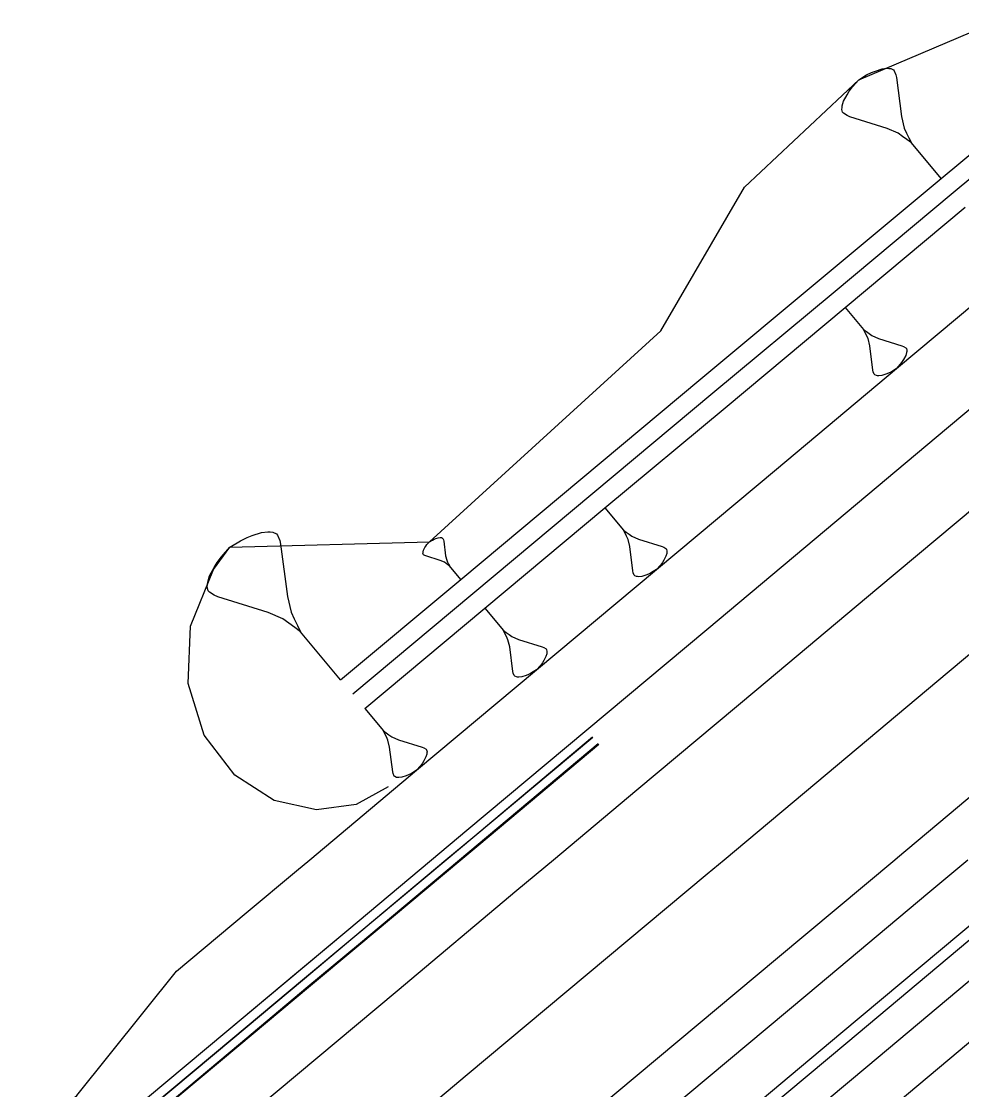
# Model space of a CAD drawing. Extents: x 386614 to 387594, y 803230 to 804419.
# Drawn here: x 386900 to 386930.08, y 803492.62 to 803526.8 of the extents above; entities that cross this region are included whole.
import ezdxf

# ---------------------------------------------------------------- set-up
doc = ezdxf.new("R2010")
doc.units = 0
doc.layers.get('0').update_dxf_attribs({"linetype": 'CONTINUOUS'})

msp = doc.modelspace()

# ---------------------------------------------------------------- linework, layer by layer
at = {"color": 7}
for p, q in [((386927.1675, 803525.1589), (386927.292, 803525.2079)), ((386927.292, 803525.2079), (386927.5085, 803525.2788)), ((386927.5085, 803525.2788), (386927.6602, 803525.2954)), ((386927.6602, 803525.2954), (386927.7198, 803525.2902)), ((386927.7198, 803525.2902), (386927.7794, 803525.2849)), ((386927.7794, 803525.2849), (386927.8661, 803525.2472)), ((386927.8661, 803525.2472), (386927.8933, 803525.2147)), ((386927.8933, 803525.2147), (386927.9423, 803525.0902)), ((386926.5565, 803524.7025), (386926.7564, 803524.925)), ((386926.7564, 803524.925), (386927.0106, 803525.0827)), ((386927.0106, 803525.0827), (386927.1675, 803525.1589)), ((386927.9423, 803525.0902), (386927.9642, 803524.9982)), ((386927.9642, 803524.9982), (386928.1241, 803523.7527)), ((386926.3837, 803524.4475), (386926.4539, 803524.5614)), ((386926.4539, 803524.5614), (386926.5565, 803524.7025)), ((386926.2329, 803524.1004), (386926.2759, 803524.2468)), ((386926.2759, 803524.2468), (386926.3837, 803524.4475)), ((386926.2223, 803523.9812), (386926.2276, 803524.0408)), ((386926.2442, 803523.8892), (386926.2223, 803523.9812)), ((386926.2276, 803524.0408), (386926.2329, 803524.1004)), ((386926.2713, 803523.8568), (386926.2442, 803523.8892)), ((386926.3853, 803523.7866), (386926.2713, 803523.8568)), ((386926.472, 803523.7489), (386926.3853, 803523.7866)), ((386927.67, 803523.3725), (386926.472, 803523.7489)), ((386928.1241, 803523.7527), (386928.2117, 803523.3846)), ((386928.017, 803523.2216), (386927.67, 803523.3725)), ((386928.1581, 803523.119), (386928.017, 803523.2216)), ((386928.2117, 803523.3846), (386928.2879, 803523.2276)), ((386928.2879, 803523.2276), (386928.3641, 803523.0707)), ((386928.2992, 803523.0164), (386928.1581, 803523.119)), ((386928.4403, 803522.9138), (386928.2992, 803523.0164)), ((386928.3641, 803523.0707), (386928.4403, 803522.9138)), ((386929.3908, 803521.7785), (386928.4403, 803522.9138)), ((386926.3235, 803517.6534), (386926.9147, 803516.9473)), ((386926.9147, 803516.9473), (386927.0024, 803516.8834)), ((386926.9621, 803516.8497), (386926.9147, 803516.9473)), ((386927.0095, 803516.7521), (386926.9621, 803516.8497)), ((386927.0024, 803516.8834), (386927.0902, 803516.8196)), ((386927.0569, 803516.6545), (386927.0095, 803516.7521)), ((386927.1113, 803516.4255), (386927.0569, 803516.6545)), ((386927.0902, 803516.8196), (386927.1779, 803516.7558)), ((386927.1779, 803516.7558), (386927.3937, 803516.662)), ((386927.3937, 803516.662), (386928.1388, 803516.4279)), ((386927.2108, 803515.6508), (386927.1113, 803516.4255)), ((386928.1388, 803516.4279), (386928.1928, 803516.4044)), ((386928.1928, 803516.4044), (386928.2637, 803516.3608)), ((386928.2637, 803516.3608), (386928.2805, 803516.3406)), ((386928.2805, 803516.3406), (386928.2942, 803516.2834)), ((386928.1938, 803515.9934), (386928.1501, 803515.9225)), ((386928.2608, 803516.1182), (386928.1938, 803515.9934)), ((386928.2876, 803516.2092), (386928.2608, 803516.1182)), ((386928.2909, 803516.2463), (386928.2876, 803516.2092)), ((386928.2942, 803516.2834), (386928.2909, 803516.2463)), ((386927.2244, 803515.5936), (386927.2108, 803515.6508)), ((386927.962, 803515.6964), (386927.8039, 803515.5983)), ((386928.0863, 803515.8348), (386927.962, 803515.6964)), ((386928.1501, 803515.9225), (386928.0863, 803515.8348)), ((386927.2549, 803515.5162), (386927.2244, 803515.5936)), ((386927.2718, 803515.496), (386927.2549, 803515.5162)), ((386927.3257, 803515.4726), (386927.2718, 803515.496)), ((386927.3628, 803515.4693), (386927.3257, 803515.4726)), ((386927.3999, 803515.466), (386927.3628, 803515.4693)), ((386927.4942, 803515.4763), (386927.3999, 803515.466)), ((386927.6288, 803515.5204), (386927.4942, 803515.4763)), ((386927.7063, 803515.5509), (386927.6288, 803515.5204)), ((386927.8039, 803515.5983), (386927.7063, 803515.5509)), ((386918.648, 803511.2434), (386919.2421, 803510.5338)), ((386919.2898, 803510.4357), (386919.2421, 803510.5338)), ((386919.2421, 803510.5338), (386919.3303, 803510.4697)), ((386906.6594, 803509.9851), (386907.0013, 803510.1971)), ((386907.0013, 803510.1971), (386907.2123, 803510.2996)), ((386907.2123, 803510.2996), (386907.3797, 803510.3655)), ((386907.3797, 803510.3655), (386907.6709, 803510.4609)), ((386907.6709, 803510.4609), (386907.8748, 803510.4832)), ((386907.8748, 803510.4832), (386907.9549, 803510.4761)), ((386907.9549, 803510.4761), (386908.0351, 803510.469)), ((386908.0351, 803510.469), (386908.1518, 803510.4183)), ((386908.1518, 803510.4183), (386908.1883, 803510.3747)), ((386908.1883, 803510.3747), (386908.2542, 803510.2073)), ((386908.2542, 803510.2073), (386908.2837, 803510.0835)), ((386912.9607, 803510.0719), (386913.0368, 803510.1566)), ((386913.0368, 803510.1566), (386913.1336, 803510.2167)), ((386913.1336, 803510.2167), (386913.1934, 803510.2457)), ((386913.1934, 803510.2457), (386913.2408, 803510.2643)), ((386913.2408, 803510.2643), (386913.3232, 803510.2914)), ((386913.3232, 803510.2914), (386913.381, 803510.2977)), ((386913.381, 803510.2977), (386913.4037, 803510.2957)), ((386913.4037, 803510.2957), (386913.4264, 803510.2937)), ((386913.4264, 803510.2937), (386913.4594, 803510.2793)), ((386913.4594, 803510.2793), (386913.4697, 803510.2669)), ((386913.4697, 803510.2669), (386913.4884, 803510.2195)), ((386913.4884, 803510.2195), (386913.4967, 803510.1845)), ((386913.4967, 803510.1845), (386913.5576, 803509.7102)), ((386919.3374, 803510.3377), (386919.2898, 803510.4357)), ((386919.3303, 803510.4697), (386919.4185, 803510.4056)), ((386919.385, 803510.2396), (386919.3374, 803510.3377)), ((386919.4397, 803510.0095), (386919.385, 803510.2396)), ((386919.4185, 803510.4056), (386919.5067, 803510.3415)), ((386919.5067, 803510.3415), (386919.7235, 803510.2472)), ((386919.7235, 803510.2472), (386920.4723, 803510.0119)), ((386906.3905, 803509.6858), (386906.6594, 803509.9851)), ((386908.2837, 803510.0835), (386908.4988, 803508.4085)), ((386912.8335, 803509.7973), (386912.8355, 803509.82)), ((386912.8355, 803509.82), (386912.8375, 803509.8426)), ((386912.8375, 803509.8426), (386912.8539, 803509.8984)), ((386912.8539, 803509.8984), (386912.8949, 803509.9748)), ((386912.8949, 803509.9748), (386912.9217, 803510.0182)), ((386912.9217, 803510.0182), (386912.9607, 803510.0719)), ((386919.5397, 803509.2311), (386919.4397, 803510.0095)), ((386920.4723, 803510.0119), (386920.5265, 803509.9883)), ((386920.5265, 803509.9883), (386920.5977, 803509.9445)), ((386920.5977, 803509.9445), (386920.6147, 803509.9242)), ((386920.6147, 803509.9242), (386920.6284, 803509.8667)), ((386920.6251, 803509.8294), (386920.6218, 803509.7922)), ((386920.6284, 803509.8667), (386920.6251, 803509.8294)), ((386906.1582, 803509.3428), (386906.2526, 803509.496)), ((386906.2526, 803509.496), (386906.3905, 803509.6858)), ((386912.8418, 803509.7622), (386912.8335, 803509.7973)), ((386912.8521, 803509.7499), (386912.8418, 803509.7622)), ((386912.8955, 803509.7232), (386912.8521, 803509.7499)), ((386912.9286, 803509.7088), (386912.8955, 803509.7232)), ((386913.3847, 803509.5655), (386912.9286, 803509.7088)), ((386913.5169, 803509.508), (386913.3847, 803509.5655)), ((386913.5706, 803509.4689), (386913.5169, 803509.508)), ((386913.5576, 803509.7102), (386913.591, 803509.5701)), ((386913.591, 803509.5701), (386913.62, 803509.5103)), ((386913.62, 803509.5103), (386913.649, 803509.4506)), ((386920.4836, 803509.5041), (386920.4195, 803509.4159)), ((386920.5275, 803509.5753), (386920.4836, 803509.5041)), ((386920.5949, 803509.7007), (386920.5275, 803509.5753)), ((386920.6218, 803509.7922), (386920.5949, 803509.7007)), ((386906.0132, 803509.073), (386906.1582, 803509.3428)), ((386913.6243, 803509.4299), (386913.5706, 803509.4689)), ((386913.678, 803509.3908), (386913.6243, 803509.4299)), ((386913.649, 803509.4506), (386913.678, 803509.3908)), ((386914.04, 803508.9585), (386913.678, 803509.3908)), ((386919.5534, 803509.1735), (386919.5397, 803509.2311)), ((386919.584, 803509.0958), (386919.5534, 803509.1735)), ((386920.1357, 803509.1783), (386920.0376, 803509.1307)), ((386920.2946, 803509.2768), (386920.1357, 803509.1783)), ((386920.4195, 803509.4159), (386920.2946, 803509.2768)), ((386905.9411, 803508.7159), (386905.9482, 803508.796)), ((386905.9482, 803508.796), (386905.9553, 803508.8761)), ((386905.9553, 803508.8761), (386906.0132, 803509.073)), ((386919.601, 803509.0755), (386919.584, 803509.0958)), ((386919.6552, 803509.0519), (386919.601, 803509.0755)), ((386919.6925, 803509.0486), (386919.6552, 803509.0519)), ((386919.7297, 803509.0453), (386919.6925, 803509.0486)), ((386919.8245, 803509.0557), (386919.7297, 803509.0453)), ((386919.9598, 803509.1), (386919.8245, 803509.0557)), ((386920.0376, 803509.1307), (386919.9598, 803509.1)), ((386905.9706, 803508.5921), (386905.9411, 803508.7159)), ((386906.0071, 803508.5485), (386905.9706, 803508.5921)), ((386906.1603, 803508.4541), (386906.0071, 803508.5485)), ((386906.2769, 803508.4034), (386906.1603, 803508.4541)), ((386907.888, 803507.8972), (386906.2769, 803508.4034)), ((386908.4988, 803508.4085), (386908.6165, 803507.9134)), ((386908.3547, 803507.6943), (386907.888, 803507.8972)), ((386908.6165, 803507.9134), (386908.719, 803507.7024)), ((386914.8103, 803508.0384), (386915.4059, 803507.3271)), ((386908.5445, 803507.5563), (386908.3547, 803507.6943)), ((386908.7342, 803507.4183), (386908.5445, 803507.5563)), ((386908.719, 803507.7024), (386908.8214, 803507.4914)), ((386908.8214, 803507.4914), (386908.9239, 803507.2804)), ((386908.9239, 803507.2804), (386908.7342, 803507.4183)), ((386910.2023, 803505.7535), (386908.9239, 803507.2804)), ((386915.4059, 803507.3271), (386915.4943, 803507.2628)), ((386915.4536, 803507.2288), (386915.4059, 803507.3271)), ((386915.5013, 803507.1305), (386915.4536, 803507.2288)), ((386915.4943, 803507.2628), (386915.5826, 803507.1985)), ((386915.5491, 803507.0322), (386915.5013, 803507.1305)), ((386915.5826, 803507.1985), (386915.671, 803507.1343)), ((386915.671, 803507.1343), (386915.8884, 803507.0397)), ((386915.6039, 803506.8015), (386915.5491, 803507.0322)), ((386915.7041, 803506.0212), (386915.6039, 803506.8015)), ((386915.8884, 803507.0397), (386916.639, 803506.8039)), ((386916.639, 803506.8039), (386916.6934, 803506.7803)), ((386916.6934, 803506.7803), (386916.7647, 803506.7363)), ((386916.7619, 803506.492), (386916.6943, 803506.3662)), ((386916.7888, 803506.5837), (386916.7619, 803506.492)), ((386916.7647, 803506.7363), (386916.7818, 803506.716)), ((386916.7818, 803506.716), (386916.7955, 803506.6583)), ((386916.7922, 803506.621), (386916.7888, 803506.5837)), ((386916.7955, 803506.6583), (386916.7922, 803506.621)), ((386916.4608, 803506.067), (386916.3016, 803505.9683)), ((386916.5861, 803506.2065), (386916.4608, 803506.067)), ((386916.6504, 803506.2949), (386916.5861, 803506.2065)), ((386916.6943, 803506.3662), (386916.6504, 803506.2949)), ((386915.7178, 803505.9635), (386915.7041, 803506.0212)), ((386915.7486, 803505.8855), (386915.7178, 803505.9635)), ((386915.7656, 803505.8652), (386915.7486, 803505.8855)), ((386915.8199, 803505.8416), (386915.7656, 803505.8652)), ((386915.8573, 803505.8383), (386915.8199, 803505.8416)), ((386915.8946, 803505.835), (386915.8573, 803505.8383)), ((386915.9896, 803505.8454), (386915.8946, 803505.835)), ((386916.1253, 803505.8898), (386915.9896, 803505.8454)), ((386916.2033, 803505.9205), (386916.1253, 803505.8898)), ((386916.3016, 803505.9683), (386916.2033, 803505.9205)), ((386910.9726, 803504.8334), (386911.5696, 803504.1204)), ((386911.5696, 803504.1204), (386911.6582, 803504.0559)), ((386911.6175, 803504.0218), (386911.5696, 803504.1204)), ((386911.6653, 803503.9233), (386911.6175, 803504.0218)), ((386911.6582, 803504.0559), (386911.7468, 803503.9915)), ((386911.7132, 803503.8247), (386911.6653, 803503.9233)), ((386911.7681, 803503.5935), (386911.7132, 803503.8247)), ((386911.7468, 803503.9915), (386911.8354, 803503.9271)), ((386911.8354, 803503.9271), (386912.0533, 803503.8323)), ((386912.0533, 803503.8323), (386912.8057, 803503.5959)), ((386911.8686, 803502.8113), (386911.7681, 803503.5935)), ((386912.8057, 803503.5959), (386912.8602, 803503.5722)), ((386912.8602, 803503.5722), (386912.9318, 803503.5282)), ((386912.9559, 803503.3751), (386912.9289, 803503.2832)), ((386912.9318, 803503.5282), (386912.9488, 803503.5078)), ((386912.9488, 803503.5078), (386912.9626, 803503.45)), ((386912.9593, 803503.4126), (386912.9559, 803503.3751)), ((386912.9626, 803503.45), (386912.9593, 803503.4126)), ((386912.7527, 803502.997), (386912.6271, 803502.8573)), ((386912.8171, 803503.0856), (386912.7527, 803502.997)), ((386912.8612, 803503.1572), (386912.8171, 803503.0856)), ((386912.9289, 803503.2832), (386912.8612, 803503.1572)), ((386911.8823, 803502.7535), (386911.8686, 803502.8113)), ((386911.9131, 803502.6753), (386911.8823, 803502.7535)), ((386911.9302, 803502.6549), (386911.9131, 803502.6753)), ((386911.9847, 803502.6313), (386911.9302, 803502.6549)), ((386912.2907, 803502.6796), (386912.1548, 803502.635)), ((386912.3689, 803502.7104), (386912.2907, 803502.6796)), ((386912.4675, 803502.7582), (386912.3689, 803502.7104)), ((386912.6271, 803502.8573), (386912.4675, 803502.7582)), ((386912.0221, 803502.6279), (386911.9847, 803502.6313)), ((386912.0595, 803502.6246), (386912.0221, 803502.6279)), ((386912.1548, 803502.635), (386912.0595, 803502.6246))]:
    msp.add_line(p, q, dxfattribs=at)
at = {"color": 7, "linetype": 'CONTINUOUS'}
for points in [[(386906.6594, 803509.9851), (386913.0368, 803510.1566), (386920.4315, 803516.9019), (386923.1067, 803521.4954), (386926.7564, 803524.925), (386931.1481, 803526.7954)], [(386933.2913, 803524.2356), (386929.776, 803521.3184), (386925.9383, 803518.1134), (386922.1006, 803514.9084), (386918.2629, 803511.7035), (386914.4251, 803508.4985), (386910.5874, 803505.2935)], [(386910.9726, 803504.8334), (386914.8103, 803508.0384), (386918.648, 803511.2434), (386922.4857, 803514.4484), (386926.3235, 803517.6534), (386930.1612, 803520.8584)], [(386917.0032, 803500), (386919.6706, 803502.2333), (386923.5043, 803505.4431), (386927.338, 803508.6529), (386931.1718, 803511.8627)], [(386922.4552, 803500), (386925.7512, 803502.7595), (386929.5849, 803505.9693), (386933.4186, 803509.1791)], [(386913.1088, 803500), (386914.232, 803500.9404), (386918.0657, 803504.1502)], [(386913.5683, 803500), (386914.4214, 803500.7142), (386918.2551, 803503.924)], [(386913.5761, 803500), (386914.4246, 803500.7104), (386918.2583, 803503.9202)], [(386914.0045, 803500), (386914.6011, 803500.4996), (386918.4348, 803503.7093)], [(386914.0434, 803500), (386914.6172, 803500.4804), (386918.4509, 803503.6902)], [(386927.9073, 803500), (386927.998, 803500.0759), (386931.8317, 803503.2857)], [(386900, 803476.6345), (386901.1621, 803477.6075), (386904.9958, 803480.8173), (386908.8295, 803484.027), (386912.6632, 803487.2368), (386916.4969, 803490.4466), (386920.3306, 803493.6564), (386924.1643, 803496.8661), (386927.9073, 803500)], [(386900, 803468.8092), (386901.1801, 803469.7973), (386905.0138, 803473.007), (386908.8475, 803476.2168), (386912.6812, 803479.4266), (386916.5149, 803482.6364), (386920.3486, 803485.8461), (386924.1823, 803489.0559), (386928.016, 803492.2657), (386931.8498, 803495.4755), (386935.6835, 803498.6852), (386937.2538, 803500)], [(386900, 803481.1993), (386902.7489, 803483.5009), (386906.5826, 803486.7106), (386910.4163, 803489.9204), (386914.25, 803493.1302), (386918.0838, 803496.34), (386921.9175, 803499.5497), (386922.4552, 803500)], [(386900, 803485.7641), (386900.5021, 803486.1845), (386904.3358, 803489.3942), (386908.1695, 803492.604), (386912.0032, 803495.8138), (386915.8369, 803499.0236), (386917.0032, 803500)], [(386900, 803489.0246), (386902.7309, 803491.3111), (386906.5646, 803494.5209), (386908.7889, 803496.3832), (386910.3983, 803497.7307), (386913.1088, 803500)], [(386900, 803488.6334), (386902.9235, 803491.0811), (386906.7572, 803494.2908), (386908.9815, 803496.1532), (386910.5909, 803497.5006), (386913.5761, 803500)], [(386900, 803488.6399), (386902.9203, 803491.0849), (386906.754, 803494.2947), (386908.9783, 803496.157), (386910.5877, 803497.5045), (386913.5683, 803500)], [(386900, 803488.2421), (386903.1161, 803490.851), (386906.9498, 803494.0608), (386909.1741, 803495.9231), (386910.7835, 803497.2706), (386914.0434, 803500)], [(386900, 803488.2747), (386903.1, 803490.8702), (386906.9337, 803494.08), (386909.158, 803495.9423), (386910.7674, 803497.2898), (386914.0045, 803500)]]:
    msp.add_lwpolyline(points, dxfattribs=at)
at = {"color": 1, "linetype": 'CONTINUOUS'}
for points in [[(386910.2023, 803505.7535), (386914.04, 803508.9585), (386917.8777, 803512.1635), (386921.7154, 803515.3685), (386925.5531, 803518.5735), (386929.3908, 803521.7785), (386932.9061, 803524.6957)], [(386909.2145, 803500), (386912.6271, 803502.8573), (386916.4608, 803506.067), (386920.2946, 803509.2768), (386924.1283, 803512.4866), (386927.962, 803515.6964), (386931.7957, 803518.9062)], [(386900, 803472.5263), (386903.1842, 803475.1922), (386907.0179, 803478.402), (386910.8516, 803481.6118), (386914.6853, 803484.8216), (386916.9097, 803486.6839), (386918.5191, 803488.0314), (386922.3528, 803491.2411), (386926.1865, 803494.4509), (386930.0202, 803497.6607), (386932.8142, 803500)], [(386900, 803472.7219), (386903.0879, 803475.3073), (386906.9216, 803478.517), (386911.0763, 803481.3434), (386914.91, 803484.5532), (386917.1343, 803486.4155), (386918.7437, 803487.763), (386922.5774, 803490.9728), (386926.4112, 803494.1825), (386930.2449, 803497.3923), (386933.3594, 803500)], [(386900, 803490.981), (386901.768, 803492.4612), (386904.9597, 803496.4377), (386907.184, 803498.3), (386908.7934, 803499.6475), (386909.2145, 803500)]]:
    msp.add_lwpolyline(points, dxfattribs=at)
at = {"color": 2, "linetype": 'CONTINUOUS'}
for points in [[(386913.1088, 803500), (386914.232, 803500.9404), (386918.0657, 803504.1502), (386921.8994, 803507.36), (386925.7332, 803510.5697), (386929.5669, 803513.7795), (386933.4006, 803516.9893)], [(386900, 803474.6782), (386902.125, 803476.4574), (386905.9587, 803479.6671), (386909.7924, 803482.8769), (386913.6261, 803486.0867), (386917.4598, 803489.2965), (386921.2935, 803492.5063), (386925.1272, 803495.716), (386928.961, 803498.9258), (386930.2439, 803500)], [(386900, 803470.7656), (386900.2171, 803470.9474), (386904.0509, 803474.1571), (386907.8846, 803477.3669), (386911.7183, 803480.5767), (386915.552, 803483.7865), (386917.7763, 803485.6488), (386919.3857, 803486.9963), (386923.2194, 803490.206), (386927.0531, 803493.4158), (386930.8868, 803496.6256), (386934.7205, 803499.8354), (386934.9172, 803500)], [(386900, 803489.0246), (386902.7309, 803491.3111), (386906.5646, 803494.5209), (386910.3983, 803497.7306), (386913.1088, 803500)]]:
    msp.add_lwpolyline(points, dxfattribs=at)
at = {"color": 252, "linetype": 'CONTINUOUS'}
msp.add_lwpolyline([(386911.7205, 803502.3251), (386910.698, 803501.7688), (386909.4351, 803501.5934), (386908.0809, 803501.893), (386906.8189, 803502.7025), (386905.8423, 803503.9853), (386905.3274, 803505.6321), (386905.4062, 803507.4695), (386906.1437, 803509.2778), (386906.6647, 803509.9896)], dxfattribs=at)
at = {"color": 3, "linetype": 'CONTINUOUS'}
msp.add_lwpolyline([(386900, 803468.8092), (386901.1801, 803469.7973), (386905.0138, 803473.007), (386908.8475, 803476.2168), (386912.6812, 803479.4266), (386916.5149, 803482.6364), (386918.7392, 803484.4987), (386920.3486, 803485.8461), (386924.1823, 803489.0559), (386928.016, 803492.2657), (386931.8498, 803495.4755), (386935.6835, 803498.6852), (386937.2538, 803500)], dxfattribs=at)

doc.saveas('drawing.dxf')
